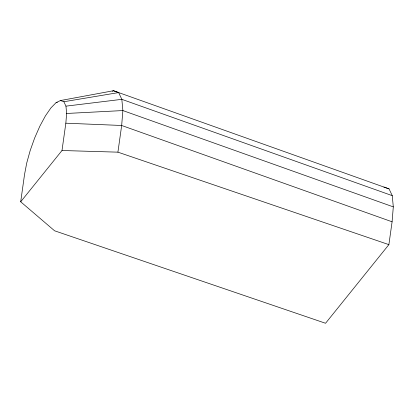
<?xml version="1.0" encoding="UTF-8"?>
<svg xmlns="http://www.w3.org/2000/svg" width="414" height="414" viewBox="0 0 414 414"><rect width="100%" height="100%" fill="white"/><g stroke="black" fill="none" stroke-linecap="round" stroke-linejoin="round"><path stroke-width="0.62" d="M20.7 201.794L62.002 150.51L65.842 123.196L66.628 113.467L65.955 106.144L63.865 101.735L60.501 100.535L56.097 102.625L50.948 107.868L45.405 115.899L39.853 126.177L34.657 137.997L30.186 150.556L26.734 163.002L24.54 174.48L20.7 201.794L54.591 230.795L325.554 323.267L388.886 244.633L392.094 221.795L393.3 206.876L392.265 195.651L389.062 188.893L383.907 187.05M388.886 244.633L117.918 152.161L121.669 125.483L122.875 110.564L121.84 99.339L118.637 92.576L113.483 90.733L60.501 100.535M112.354 91.266L113.483 90.733L389.062 188.893M56.097 102.625L57.36 102.408M63.865 101.735L118.637 92.576M65.955 106.144L121.84 99.339L392.265 195.651M66.628 113.467L122.875 110.564L393.3 206.876M62.002 150.51L117.918 152.161M65.842 123.196L121.669 125.483L392.094 221.795"/></g></svg>
